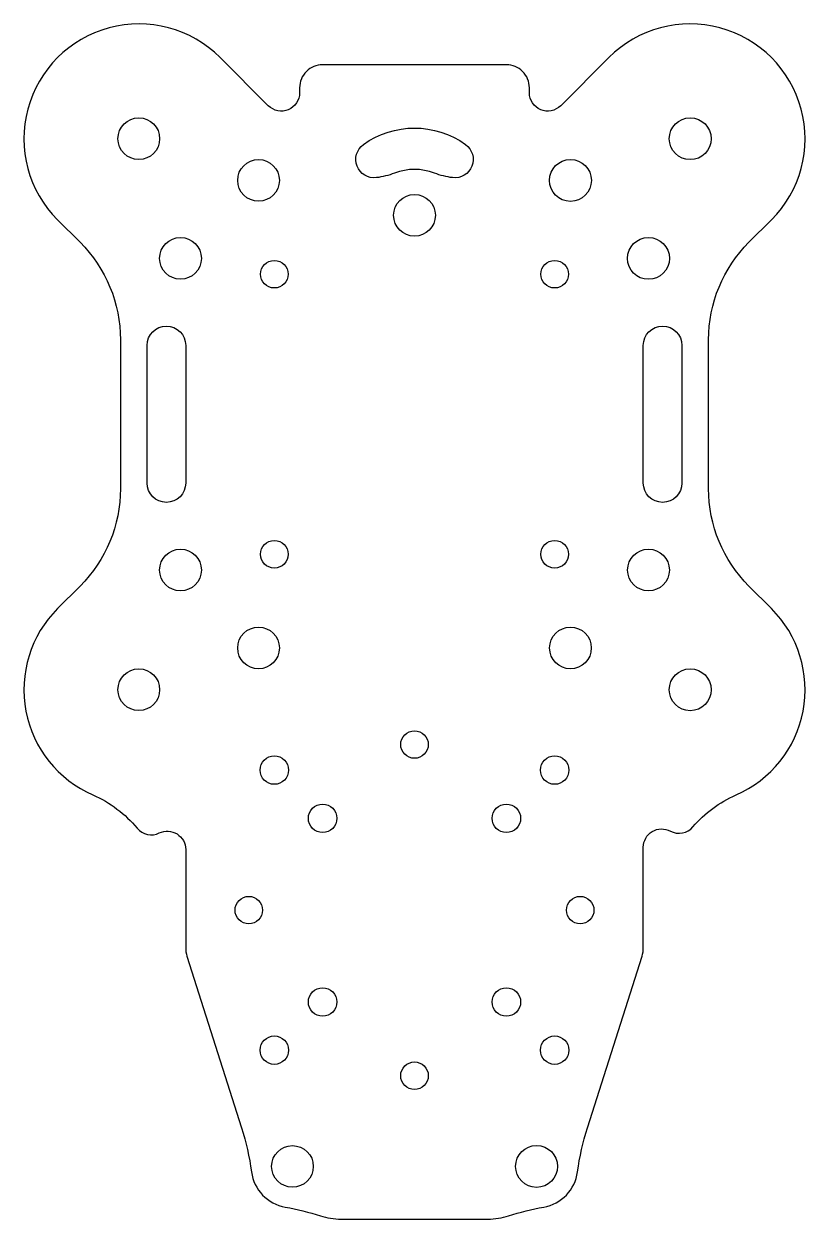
# Model space of a CAD drawing. Header units: millimetres. Extents: x -43 to 43, y -109 to 21.
import ezdxf

# ---------------------------------------------------------------- set-up
doc = ezdxf.new("R2010")
doc.units = ezdxf.units.MM

msp = doc.modelspace()

# ---------------------------------------------------------------- linework, layer by layer
msp.add_line((-7.98, -109.3), (7.98, -109.3))
msp.add_lwpolyline([(10.24, -108.95, -0.035187), (14.06, -108, 0.327436), (17.74, -104.16, -0.043938), (18.82, -99.37), (24.76, -80.66, 0.077044), (24.9, -79.75), (24.9, -68.82, -0.566198), (27.84, -67.05, 0.35192), (30.3, -66.59, -0.113658), (34.99, -63.12, 0.528685), (38.84, -42.82), (36.39, -40.37, -0.198912), (32, -29.77), (32, -13.55, -0.198912), (36.39, -2.94), (38.84, -0.5, 1), (21.16, 17.18), (15.91, 11.93, -0.668179), (12.5, 13.35), (12.5, 13.89, 0.414214), (10, 16.39), (-10, 16.39, 0.414214), (-12.5, 13.89), (-12.5, 13.35, -0.668179), (-15.91, 11.93), (-21.16, 17.18, 1.000006), (-38.84, -0.5), (-36.39, -2.94, -0.198912), (-32, -13.55), (-32, -29.77, -0.198912), (-36.39, -40.37), (-38.84, -42.82, 0.528687), (-34.99, -63.12, -0.117448), (-30.18, -66.74, 0.344754), (-27.77, -67.26, -0.552895), (-24.9, -69.06), (-24.9, -79.75, 0.077044), (-24.76, -80.66), (-18.82, -99.37, -0.043938), (-17.74, -104.16, 0.327436), (-14.06, -108, -0.035187), (-10.24, -108.95)], format="xyb")
for points in [[(4.15, 4.1, -0.063767), (2.18, 4.59, 0.187961), (-2.18, 4.59, -0.063767), (-4.15, 4.1, -0.773781), (-5.55, 7.71, -0.322679), (5.55, 7.71, -0.773781)], [(-24.9, -14.16), (-24.9, -29.16, -1), (-29.1, -29.16), (-29.1, -14.16, -1)], [(24.9, -14.16, -1), (29.1, -14.16), (29.1, -29.16, -1), (24.9, -29.16)]]:
    msp.add_lwpolyline(points, format="xyb", close=True)
for centre, radius in [((-30, 8.34), 2.27), ((30, 8.34), 2.28), ((-16.97, 3.8), 2.27), ((16.97, 3.8), 2.28), ((0, 0), 2.27), ((-25.46, -4.69), 2.27), ((25.46, -4.69), 2.28), ((-15.25, -6.41), 1.5), ((15.25, -6.41), 1.5), ((-25.46, -38.63), 2.27), ((-15.25, -36.91), 1.5), ((15.25, -36.91), 1.5), ((25.46, -38.63), 2.27), ((-16.97, -47.11), 2.27), ((16.97, -47.11), 2.27), ((-30, -51.66), 2.27), ((30, -51.66), 2.28), ((0, -57.63), 1.5), ((-15.25, -60.41), 1.55), ((15.25, -60.41), 1.55), ((-10, -65.66), 1.55), ((10, -65.66), 1.55), ((-18.03, -75.66), 1.5), ((18.03, -75.66), 1.5), ((-10, -85.66), 1.55), ((10, -85.66), 1.55), ((-15.25, -90.91), 1.55), ((15.25, -90.91), 1.55), ((0, -93.69), 1.5), ((-13.28, -103.57), 2.27), ((13.28, -103.57), 2.28)]:
    msp.add_circle(centre, radius)
for centre, major_axis, start_param, end_param in [((-7.32, -102.72), (-6.66, -2.96), 0.776811, 1.104661), ((7.32, -102.72), (-6.66, 2.96), 2.036932, 2.364782)]:
    msp.add_ellipse(centre, major_axis=major_axis, ratio=0.883171, start_param=start_param, end_param=end_param)

doc.saveas('drawing.dxf')
